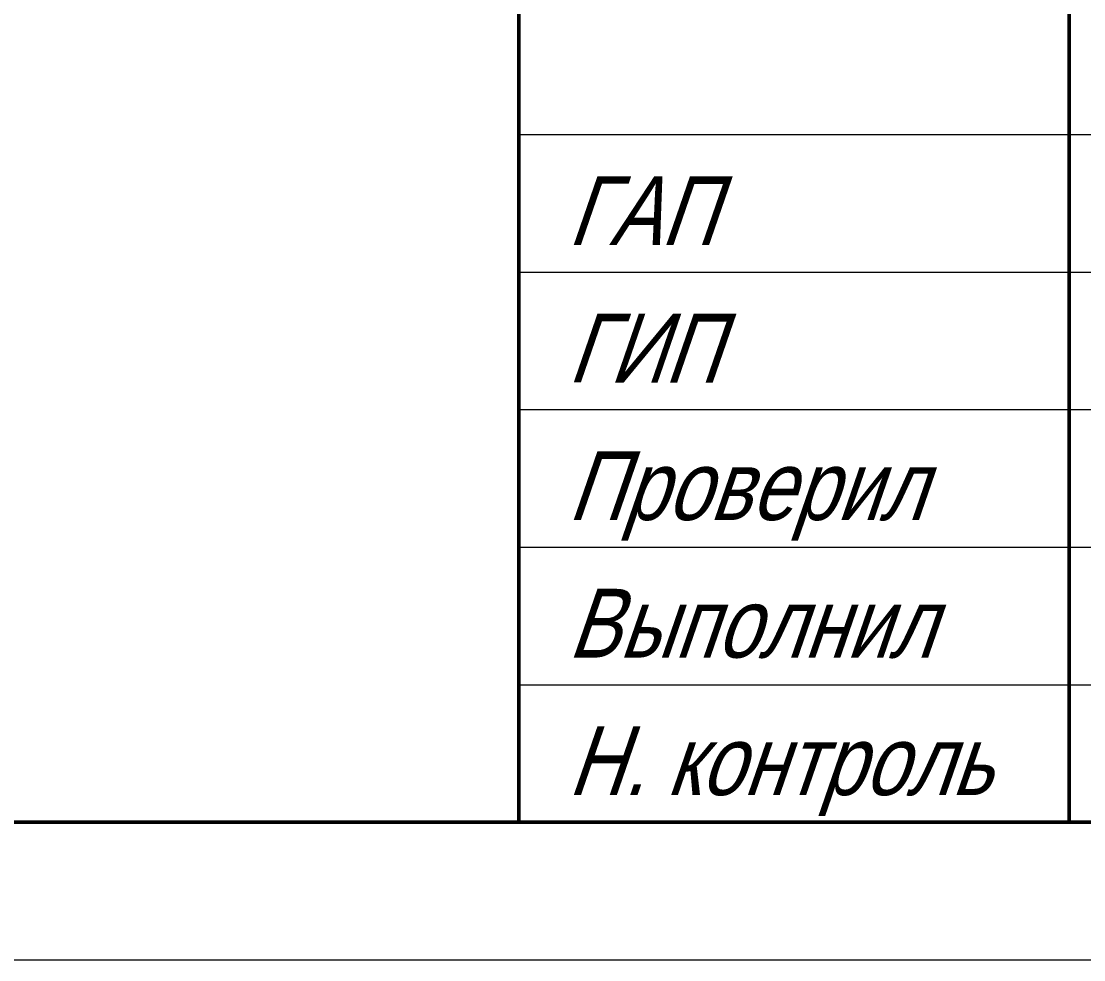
# Model space of a CAD drawing. Header units: millimetres. Extents: x -26895 to 107134, y 1241 to 21401.
# Drawn here: x 73860 to 75713, y 1241 to 2879 of the extents above; entities that cross this region are included whole.
import ezdxf
from ezdxf.enums import TextEntityAlignment as Align

# ---------------------------------------------------------------- set-up
doc = ezdxf.new("R2010")
doc.units = ezdxf.units.MM
doc.layers.add('STANDARD', color=18, linetype='Continuous', lineweight=25, true_color=0x000000)
doc.styles.add('ARIAL', font='arial.ttf')

# ---------------------------------------------------------------- blocks, each defined once
blk = doc.blocks.new('*U38')
at = {"lineweight": 0}
blk.add_lwpolyline([(-292, -5), (5, -5), (5, 415), (-292, 415)], close=True, dxfattribs=at)
at = {"color": 0, "linetype": 'Continuous', "lineweight": 50}
blk.add_lwpolyline([(-272, 410), (0, 410), (0, 0), (-272, 0)], close=True, dxfattribs=at)
at = {"layer": 'STANDARD', "color": 0, "linetype": 'Continuous', "lineweight": 50}
for p, q in [((-185, 0), (-185, 55)), ((-165, 55), (-165, 0))]:
    blk.add_line(p, q, dxfattribs=at)
at = {"layer": 'STANDARD', "color": 0, "linetype": 'Continuous', "lineweight": 13}
for p, q in [((-185, 25), (-120, 25)), ((-185, 20), (-120, 20)), ((-185, 15), (-120, 15)), ((-185, 10), (-120, 10)), ((-185, 5), (-120, 5)), ((0, 0), (-185, 0))]:
    blk.add_line(p, q, dxfattribs=at)
at = {"layer": 'STANDARD', "color": 0, "linetype": 'Continuous', "lineweight": 13, "style": 'ARIAL', "oblique": 19}
for s, width, p, p2 in [('ГАП', 0.797318, (-183.232, 20.986), (-177.865, 20.986)), ('ГИП', 0.795756, (-183.232, 15.986), (-177.732, 15.986)), ('Проверил', 0.804194, (-183.232, 10.986), (-170.265, 10.986)), ('Выполнил', 0.799828, (-183.232, 5.986), (-169.932, 5.986)), ('Н. контроль', 0.801932, (-183.232, 0.986), (-167.832, 0.986))]:
    blk.add_text(s, height=2.5, dxfattribs=dict(at, width=width)).set_placement(p, p2, align=Align.FIT)

msp = doc.modelspace()

# ---------------------------------------------------------------- block references
at = {"xscale": 48, "yscale": 48, "zscale": 48}
msp.add_blockref('*U38', (83607.6, 1481.4), dxfattribs=at)

doc.saveas('drawing.dxf')
